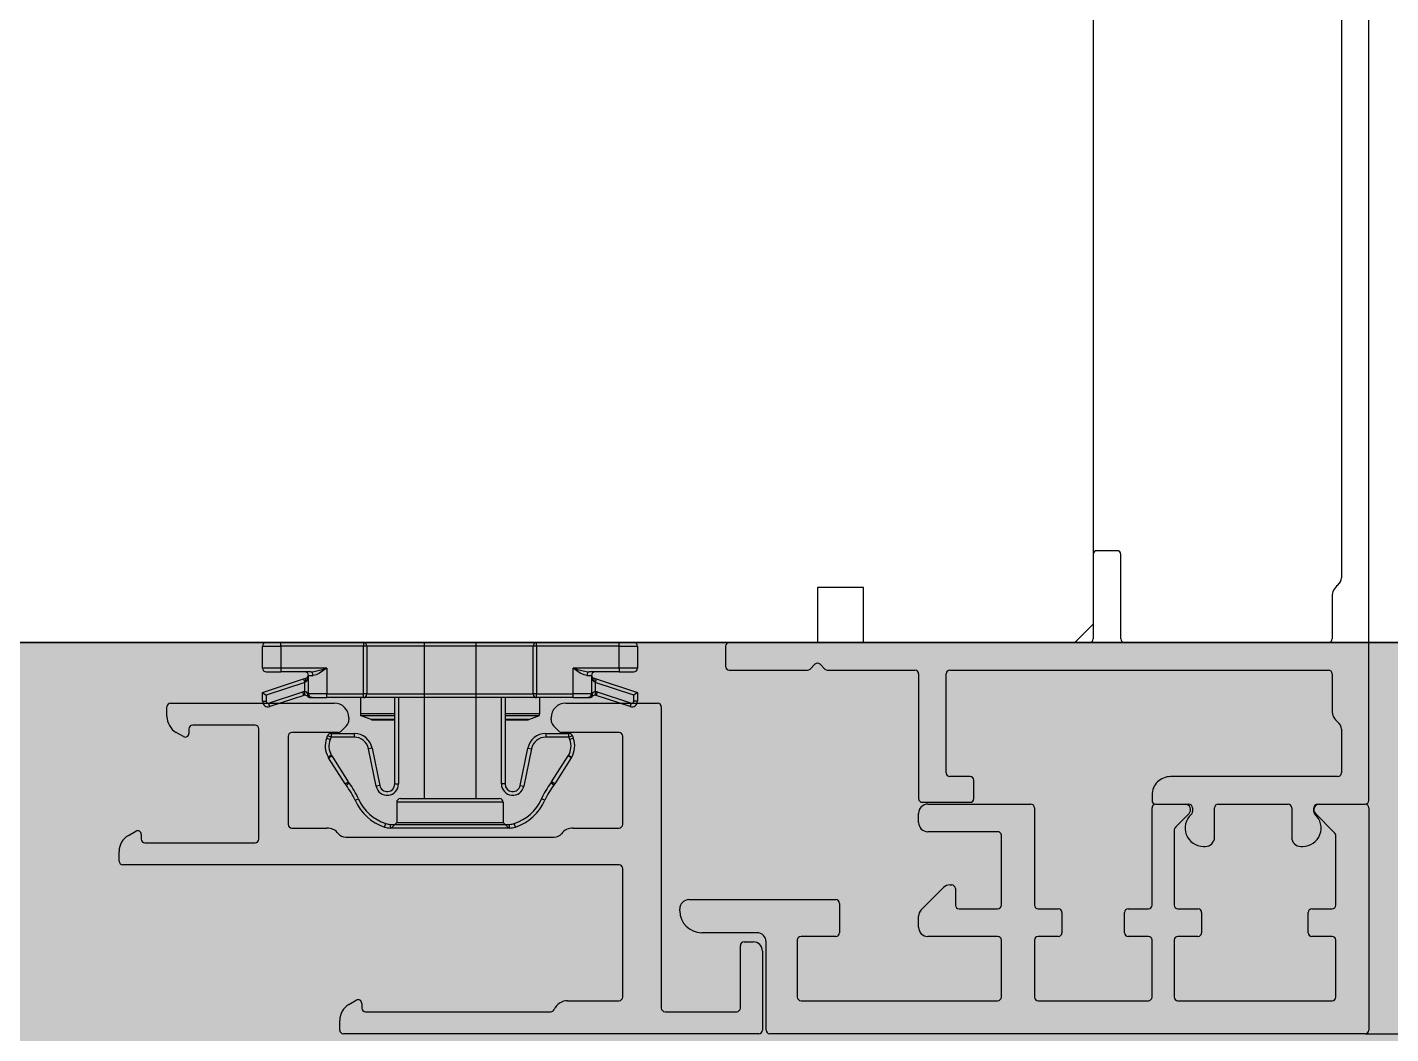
# Model space of a CAD drawing. Header units: centimetres. Extents: x 0.3 to 84.3, y 0.3 to 59.7.
# Drawn here: x 39.156 to 39.3044, y 16.2171 to 16.3267 of the extents above; entities that cross this region are included whole.
import ezdxf

# ---------------------------------------------------------------- set-up
doc = ezdxf.new("R2010")
doc.units = ezdxf.units.CM
for name, pattern in [('AUSGEZOGEN', [0]), ('PHANTOM', [63.50000000000001, 31.75, -6.35, 6.35, -6.35, 6.35, -6.35]), ('PUNKT', [6.35, 0, -6.35]), ('VERDECKT', [9.524999999999999, 6.35, -3.175])]:
    doc.linetypes.add(name, pattern=pattern)
for name, color, linetype, lineweight in [('Bodenplatte', 7, 'AUSGEZOGEN', 35), ('Decke', 7, 'AUSGEZOGEN', 35), ('Fenster', 7, 'AUSGEZOGEN', 35), ('Wand Beton bewehrt', 7, 'AUSGEZOGEN', 35)]:
    doc.layers.add(name, color=color, linetype=linetype, lineweight=lineweight)

msp = doc.modelspace()

# ---------------------------------------------------------------- hatches: boundary and pattern name
at = {"layer": 'Bodenplatte', "linetype": 'AUSGEZOGEN', "lineweight": 25, "true_color": 0xe0ffe0}
msp.add_hatch(color=254, dxfattribs=at).paths.add_polyline_path([(32.2359992861748, 16.2597363417714), (32.2359992861748, 16.09973634534768), (63.43599858880054, 16.09973634534768), (63.43599858880054, 16.2597363417714)])

# ---------------------------------------------------------------- linework, layer by layer
at = {"layer": 'Bodenplatte', "color": 92, "linetype": 'VERDECKT', "lineweight": 35, "true_color": 0x00c600}
msp.add_line((63.43599858880054, 16.2597363417714), (32.2359992861748, 16.2597363417714), dxfattribs=at)
at = {"layer": 'Decke', "color": 92, "linetype": 'PHANTOM', "lineweight": 35, "true_color": 0x00c600}
msp.add_line((32.2359992861748, 16.2597363417714), (63.43599858880049, 16.2597363417714), dxfattribs=at)
at = {"layer": 'Fenster', "color": 7, "linetype": 'AUSGEZOGEN', "lineweight": 25}
for p, q in [((39.30199908428952, 16.24253689405577), (39.30199874893234, 16.4353368900413)), ((39.27199882479328, 16.39173687533539), (39.27199905091585, 16.26173687828732)), ((39.298998914892, 16.33991272967533), (39.29899904208845, 16.26678627858933)), ((39.2719990379306, 16.26933684140868), (39.27199905393309, 16.26013684161435)), ((39.27459903717671, 16.26973684592217), (39.27239903722588, 16.26973684209552)), ((39.27499905386605, 16.26013684683253), (39.27499903786354, 16.26933684662686)), ((39.24699904451707, 16.26573683280504), (39.24199904462883, 16.26573682410799)), ((39.24199904462883, 16.26573682410799), (39.24199905506526, 16.25973682613567)), ((39.2469990549535, 16.259736834837), (39.24699904451707, 16.26573683280504)), ((39.29799904568507, 16.26473688673787), (39.29799905370857, 16.26013688684075)), ((39.27199905091585, 16.26173687828732), (39.26999905443936, 16.25973687486335)), ((39.24199905506526, 16.25973682613567), (39.13799905798902, 16.25973664514714)), ((39.1815989363814, 16.25933687873508), (39.18359893633669, 16.25933688221385)), ((39.18159894055598, 16.25693687878875), (39.1815989363814, 16.25933687873508)), ((39.18359893633669, 16.25933688221385), (39.18359893564093, 16.25973688220493)), ((39.19257557528499, 16.25933689782788), (39.18359893633669, 16.25933688221385)), ((39.18359893633669, 16.25933688221385), (39.18359894051127, 16.25693688226752)), ((39.19257557458924, 16.25973689781891), (39.19257557528499, 16.25933689782788)), ((39.19257558432992, 16.25413689794409), (39.19257557528499, 16.25933689782788)), ((39.19293801278427, 16.25933689845833), (39.19257557528499, 16.25933689782788)), ((39.21105988774747, 16.2593369299796), (39.19293801278427, 16.25933689845833)), ((39.19293801278427, 16.25933689845833), (39.19293802182919, 16.25413689857455)), ((39.19919898263051, 16.25973690933975), (39.19919901220037, 16.24273690971973)), ((39.20479898250531, 16.25973691908039), (39.20479901207518, 16.24273691946042)), ((39.21142232524675, 16.25933693061002), (39.21105988774747, 16.2593369299796)), ((39.21105989679239, 16.25413693009582), (39.21105988774747, 16.2593369299796)), ((39.21142232524675, 16.25933693061002), (39.21142232455099, 16.25973693060105)), ((39.22039893551411, 16.25933694622395), (39.21142232524675, 16.25933693061002)), ((39.21142232524675, 16.25933693061002), (39.21142233429163, 16.25413693072623)), ((39.22039893551411, 16.25933694622395), (39.22039893481835, 16.25973694621498)), ((39.22039893551411, 16.25933694622395), (39.22239893546941, 16.25933694970281)), ((39.22039893968866, 16.25693694627762), (39.22039893551411, 16.25933694622395)), ((39.22239893546941, 16.25933694970281), (39.22239893964397, 16.25693694975639)), ((39.23199905621878, 16.25933677205603), (39.23199906004547, 16.25713677210519)), ((39.2715990546378, 16.25973684092751), (39.23239905551406, 16.25973677274288)), ((39.26999905443936, 16.25973687486335), (39.2469990549535, 16.259736834837)), ((39.29759905441329, 16.259736886152), (39.27539905455288, 16.25973684753722)), ((39.18359894051127, 16.25693688226752), (39.18159894055598, 16.25693687878875)), ((39.1819989412428, 16.25653687949344), (39.18359894120704, 16.25653688227654)), ((39.18859894039949, 16.25693689096456), (39.18359894051127, 16.25693688226752)), ((39.18359894051127, 16.25693688226752), (39.18359894120704, 16.25653688227654)), ((39.18681008675325, 16.25653688786197), (39.18359894120704, 16.25653688227654)), ((39.18659894531454, 16.25413688754834), (39.18659894183574, 16.25613688750364)), ((39.18659894183574, 16.25613688750364), (39.18710822983934, 16.25613688838949)), ((39.18681008675325, 16.25653688786197), (39.18721214626748, 16.25657936920188)), ((39.18744327934834, 16.25622185025341), (39.18710822983934, 16.25613688838949)), ((39.18721214626748, 16.25657936920188), (39.18765857850714, 16.25667698030894)), ((39.18781530601663, 16.2564170715616), (39.18744327934834, 16.25622185025341)), ((39.18765857850714, 16.25667698030894), (39.18808497192893, 16.25679027171099)), ((39.18817063363824, 16.2566436535004), (39.18781530601663, 16.2564170715616)), ((39.18808497192893, 16.25679027171099), (39.18859894039949, 16.25693689096456)), ((39.18859894039949, 16.25693689096456), (39.18817063363824, 16.2566436535004)), ((39.18859894039949, 16.25693689096456), (39.18859894526984, 16.25413689102716)), ((39.22039893968866, 16.25693694627762), (39.21539893980042, 16.25693693758058)), ((39.21539894467077, 16.25413693764317), (39.21539893980042, 16.25693693758058)), ((39.21579412763815, 16.25666588406684), (39.21539893980042, 16.25693693758058)), ((39.21539893980042, 16.25693693758058), (39.21587316487567, 16.25680141130488)), ((39.21618229819131, 16.25641728699361), (39.21579412763815, 16.25666588406684)), ((39.21587316487567, 16.25680141130488), (39.21633896923677, 16.25667711324095)), ((39.21659409833939, 16.25620563912262), (39.21618229819131, 16.25641728699361)), ((39.21633896923677, 16.25667711324095), (39.21683312915678, 16.25657128980684)), ((39.21688965314363, 16.25613694019149), (39.21659409833939, 16.25620563912262)), ((39.21683312915678, 16.25657128980684), (39.21718779483821, 16.25653694070106)), ((39.21688965314363, 16.25613694019149), (39.21739894114727, 16.25613694107729)), ((39.22039894038443, 16.25653694628654), (39.21718779483821, 16.25653694070106)), ((39.21739894114727, 16.25613694107729), (39.21739894462607, 16.25413694112199)), ((39.22239893964397, 16.25693694975639), (39.22039893968866, 16.25693694627762)), ((39.22039893968866, 16.25693694627762), (39.22039894038443, 16.25653694628654)), ((39.22039894038443, 16.25653694628654), (39.22199894034867, 16.25653694906964)), ((39.23239906073228, 16.25673677280993), (39.24090910972307, 16.25673678761232)), ((39.24119195222544, 16.25685394538923), (39.24171621669583, 16.25737821168346)), ((39.24228190210815, 16.25737821266739), (39.242806168347, 16.25685394825241)), ((39.2430890112671, 16.25673679140409), (39.2525989777136, 16.25673680794575)), ((39.25299897840045, 16.25633680865044), (39.25299900205633, 16.24273680841033)), ((39.25599899711895, 16.24553681356597), (39.25599897833339, 16.25633681386863)), ((39.25639897762868, 16.25673681455546), (39.29759905963064, 16.25673688621906)), ((39.29799906031747, 16.25633688692192), (39.29799906725368, 16.25233688701133)), ((39.18159894512375, 16.25431082032724), (39.1860752352282, 16.25576657086941)), ((39.18619894315046, 16.25538618114447), (39.18199894562017, 16.25402028471254)), ((39.1860752352282, 16.25576657086941), (39.18632264960947, 16.25584703339778)), ((39.1860752352282, 16.25576657086941), (39.18619894315046, 16.25538618114447)), ((39.18632265027112, 16.25546664345775), (39.18619894315046, 16.25538618114447)), ((39.18619894487583, 16.25439425274781), (39.18619894315046, 16.25538618114447)), ((39.21767523438186, 16.25584708793268), (39.21792264904306, 16.25576662626495)), ((39.21779894244409, 16.25538623610969), (39.21767523504352, 16.25546669799256)), ((39.21792264904306, 16.25576662626495), (39.21779894244409, 16.25538623610969)), ((39.21779894244409, 16.25538623610969), (39.21779894416946, 16.25439430771294)), ((39.22199894472602, 16.25402035428874), (39.21779894244409, 16.25538623610969)), ((39.21792264904306, 16.25576662626495), (39.22239894421175, 16.25431089129493)), ((39.17159898656772, 16.25313646993177), (39.18939898616983, 16.25313650089316)), ((39.18159894681781, 16.25333687886919), (39.18159894512375, 16.25431082032724)), ((39.18159894512375, 16.25431082032724), (39.18199894562017, 16.25402028471254)), ((39.18159894681781, 16.25333687886919), (39.18199894680887, 16.25333687956495)), ((39.18199894562017, 16.25402028471254), (39.18199894680887, 16.25333687956495)), ((39.18226080076554, 16.25314668505039), (39.185977662639, 16.25435545918285)), ((39.18238450868783, 16.25276629532546), (39.18226080076554, 16.25314668505039)), ((39.18610137056128, 16.25397506945792), (39.18238450868783, 16.25276629532546)), ((39.18610137056128, 16.25397506945792), (39.185977662639, 16.25435545918285)), ((39.18621201167968, 16.25399446624042), (39.18619894487583, 16.25439425274781)), ((39.18619894487583, 16.25439425274781), (39.18625271314169, 16.25439052732363)), ((39.18626577994229, 16.25399260357508), (39.18621201167968, 16.25399446624042)), ((39.18625271314169, 16.25439052732363), (39.18633460859591, 16.25435617801204)), ((39.18634767536667, 16.2539754289905), (39.18626577994229, 16.25399260357508)), ((39.18633460859591, 16.25435617801204), (39.18642240199145, 16.25427507908912)), ((39.18643546869168, 16.25393487960537), (39.18634767536667, 16.2539754289905)), ((39.18642240199145, 16.25427507908912), (39.18650612508414, 16.25413688738686)), ((39.18651919166417, 16.25386578382713), (39.18643546869168, 16.25393487960537)), ((39.18650575118734, 16.25413485030981), (39.18649621206828, 16.25402893292808)), ((39.18649621206828, 16.25402893292808), (39.1865045666312, 16.25394197774586)), ((39.1865045666312, 16.25394197774586), (39.18653900773847, 16.2538457503415)), ((39.18650612508414, 16.25413688738686), (39.18659894531454, 16.25413688754834)), ((39.18653900773847, 16.2538457503415), (39.18663034135003, 16.2537811853032)), ((39.18859894526984, 16.25413689102716), (39.18659894531454, 16.25413688754834)), ((39.18663034135003, 16.2537811853032), (39.1867177457979, 16.25374847002586)), ((39.1867177457979, 16.25374847002586), (39.18681039217316, 16.25373689853486)), ((39.18699894600136, 16.25373688825303), (39.18681330554054, 16.25373688793016)), ((39.18699894600136, 16.25373688825303), (39.1885989459656, 16.25373689103608)), ((39.18859894526984, 16.25413689102716), (39.19257558432992, 16.25413689794409)), ((39.1885989459656, 16.25373689103608), (39.18859894526984, 16.25413689102716)), ((39.19257558502567, 16.25373689795302), (39.1885989459656, 16.25373689103608)), ((39.192248945884, 16.2537368973849), (39.19224894892865, 16.25198649725963)), ((39.19293802182919, 16.25413689857455), (39.19257558432992, 16.25413689794409)), ((39.19257558502567, 16.25373689795302), (39.19257558432992, 16.25413689794409)), ((39.2114223349874, 16.25373693073516), (39.19257558502567, 16.25373689795302)), ((39.19293802182919, 16.25413689857455), (39.21105989679239, 16.25413693009582)), ((39.19599899083153, 16.24433690411788), (39.19599897448114, 16.25373690390775)), ((39.1963989744722, 16.25373690460347), (39.19639899082262, 16.24433690481365)), ((39.20759896189128, 16.24433692429484), (39.20759894554089, 16.25373692408476)), ((39.20799894553194, 16.25373692478052), (39.20799896188234, 16.24433692499065)), ((39.21142233429163, 16.25413693072623), (39.21105989679239, 16.25413693009582)), ((39.21142233429163, 16.25413693072623), (39.21539894467077, 16.25413693764317)), ((39.2114223349874, 16.25373693073516), (39.21142233429163, 16.25413693072623)), ((39.21539894536653, 16.2537369376521), (39.2114223349874, 16.25373693073516)), ((39.21174894544811, 16.25373693130328), (39.21174894849277, 16.251986531178)), ((39.21459898560653, 16.25313654472616), (39.224598985383, 16.2531365621202)), ((39.21739894462607, 16.25413694112199), (39.21539894467077, 16.25413693764317)), ((39.21539894536653, 16.2537369376521), (39.21539894467077, 16.25413693764317)), ((39.21539894536653, 16.2537369376521), (39.21699894533075, 16.2537369404352)), ((39.21718458579158, 16.25373694075807), (39.21699894533075, 16.2537369404352)), ((39.21718749915891, 16.25373695137291), (39.21724768079211, 16.2537419484379)), ((39.21724768079211, 16.2537419484379), (39.21735951882161, 16.25377722115777)), ((39.21735951882161, 16.25377722115777), (39.21745888321495, 16.2538458041237)), ((39.21739894462607, 16.25413694112199), (39.21749176485646, 16.25413694128343)), ((39.21745888321495, 16.25384580412361), (39.21749332391126, 16.25394203126244)), ((39.21747869921955, 16.25386583767818), (39.21745888321495, 16.25384580412361)), ((39.21751066491873, 16.25389685742394), (39.21747869921974, 16.25386583767841)), ((39.21749176485648, 16.25413694128343), (39.2175237305017, 16.25419898071928)), ((39.21750167823569, 16.25402898446114), (39.21749213877808, 16.25413490411011)), ((39.21749332391126, 16.25394203126244), (39.21750167823569, 16.25402898446114)), ((39.21756889573381, 16.25393885319349), (39.21751066491873, 16.25389685742394)), ((39.2175237305017, 16.25419898071928), (39.21758196124371, 16.25428297215713)), ((39.21765016043842, 16.2539754658219), (39.21756889573381, 16.25393885319349)), ((39.21758196124371, 16.25428297215713), (39.21766322588465, 16.25435619727255)), ((39.21773208960013, 16.25399265616939), (39.21765016043842, 16.2539754658219)), ((39.21766322588465, 16.25435619727255), (39.21774515501644, 16.25439057782501)), ((39.21778587875638, 16.25399452116017), (39.21773208960013, 16.25399265616939)), ((39.21774515501644, 16.25439057782501), (39.21779894416946, 16.25439430771294)), ((39.21779894416946, 16.25439430771294), (39.21778587875638, 16.25399452116017)), ((39.21802022654123, 16.25435551491783), (39.21789651994227, 16.25397512476252)), ((39.2216133860208, 16.2527663635603), (39.21789651994227, 16.25397512476252)), ((39.21802022654123, 16.25435551491783), (39.22173709261975, 16.2531467537156)), ((39.2216133860208, 16.2527663635603), (39.22173709261975, 16.2531467537156)), ((39.22239894421175, 16.25431089129493), (39.22199894472602, 16.25402035428874)), ((39.22199894591475, 16.25333694914116), (39.22199894472602, 16.25402035428874)), ((39.22239894590584, 16.25333694983692), (39.22199894591475, 16.25333694914116)), ((39.22239894421175, 16.25431089129493), (39.22239894590584, 16.25333694983692)), ((39.17119898910311, 16.25168399012987), (39.17119898727242, 16.25273646924493)), ((39.19099898891712, 16.25153650371199), (39.19099898924027, 16.25135071727851)), ((39.19599897752578, 16.25198650378248), (39.19224894892865, 16.25198649725963)), ((39.19224894899241, 16.25194983936195), (39.19224894908454, 16.25189688583442)), ((39.19224894908454, 16.25189688583442), (39.19224894917725, 16.25184358312145)), ((39.19224894917725, 16.25184358312145), (39.19224894922562, 16.25181576945688)), ((39.19224894925554, 16.25179855873967), (39.19599897785269, 16.25179856526247)), ((39.19224894925554, 16.25179855873967), (39.19224894929885, 16.25177366170993)), ((39.19341581137899, 16.25134896094374), (39.19224894929885, 16.25177366170993)), ((39.21174894849277, 16.251986531178), (39.20799894857659, 16.25198652465524)), ((39.20799894890349, 16.25179858613533), (39.21174894881966, 16.25179859265809)), ((39.21058208826032, 16.2513489908029), (39.21174894886297, 16.2517736956283)), ((39.21174894864865, 16.25189691975279), (39.21174894855653, 16.25194987328032)), ((39.21174894874136, 16.25184361703978), (39.21174894864865, 16.25189691975279)), ((39.21174894878974, 16.25181580337526), (39.21174894874136, 16.25184361703978)), ((39.21174894886297, 16.2517736956283), (39.21174894881966, 16.25179859265809)), ((39.2129989887485, 16.25135075554544), (39.21299898842534, 16.25153654197889)), ((39.22499898606982, 16.25273656282489), (39.22499904312229, 16.21993656355808)), ((39.17359899139336, 16.25033647347314), (39.17359899226305, 16.24983647348432)), ((39.18079899053664, 16.25073648598796), (39.17399899068864, 16.25073647415998)), ((39.1811990120963, 16.23833648696091), (39.18119899122345, 16.25033648669264)), ((39.19070609725794, 16.25064361000369), (39.19011614880372, 16.25005365949715)), ((39.19599897863473, 16.25134896543691), (39.19341581137899, 16.25134896094374)), ((39.19348421542711, 16.25133689958716), (39.19599897865572, 16.25133690396133)), ((39.21058208826032, 16.2513489908029), (39.20799894968552, 16.25134898630973)), ((39.20799894970651, 16.25133692483415), (39.21051368425417, 16.25133692920827)), ((39.21388183369739, 16.25005370083518), (39.2132918831907, 16.25064364928949)), ((39.2989990707865, 16.25028749863868), (39.29899907904974, 16.2455368887705)), ((39.17299899287902, 16.24949006228695), (39.17219899209349, 16.24995194110042)), ((39.18439899254347, 16.24953649227664), (39.18439900924174, 16.23993649249124)), ((39.18983330630122, 16.24993650172014), (39.18479899183876, 16.24993649296348)), ((39.18858068852769, 16.24930596560671), (39.18895481970517, 16.24916445286927)), ((39.18858456761567, 16.24931630734469), (39.18868128164577, 16.24957633047239)), ((39.18858456761567, 16.24931630734469), (39.18895947461078, 16.2491768629548)), ((39.18905618864088, 16.24943688608255), (39.18868128164577, 16.24957633047239)), ((39.18905618864088, 16.24943688608255), (39.18895947461078, 16.2491768629548)), ((39.1890561879451, 16.24983688607363), (39.19156892251389, 16.2498368904443)), ((39.1890561879451, 16.24983688607363), (39.18905618864088, 16.24943688608255)), ((39.19156892320965, 16.24943689045322), (39.18905618864088, 16.24943688608255)), ((39.19156892251389, 16.2498368904443), (39.19156892320965, 16.24943689045322)), ((39.21243095512155, 16.24983692673177), (39.21494172931725, 16.24983693109903)), ((39.21243095512155, 16.24983692673177), (39.21243095581733, 16.24943692674074)), ((39.21494173001302, 16.249436931108), (39.21243095581733, 16.24943692674074)), ((39.22039899104299, 16.24993655488625), (39.21416467660733, 16.24993654404221)), ((39.21494173001302, 16.249436931108), (39.21494172931725, 16.24983693109903)), ((39.21531661596075, 16.24957643207236), (39.21494173001302, 16.249436931108)), ((39.21503855296069, 16.24917673532605), (39.21494173001302, 16.249436931108)), ((39.21541343890841, 16.24931623629041), (39.21503855296069, 16.24917673532605)), ((39.21541724249602, 16.24930609881226), (39.21504311726583, 16.24916457035233)), ((39.21531661596075, 16.24957643207236), (39.21541343890841, 16.24931623629041)), ((39.22079900842807, 16.23993655580553), (39.22079899172979, 16.24953655559093)), ((39.1887339192126, 16.24727986256744), (39.18908251194261, 16.24747603366991)), ((39.18879010187796, 16.24718611595286), (39.18912745807491, 16.24740103637824)), ((39.19060058154154, 16.24434424304564), (39.18879010187796, 16.24718611595286)), ((39.18912745807491, 16.24740103637824), (39.19093793773847, 16.24455916347102)), ((39.19352877466457, 16.2482356297579), (39.19313680493022, 16.24815588190409)), ((39.19396368391691, 16.24409167802378), (39.19313680493022, 16.24815588190409)), ((39.19352877466457, 16.2482356297579), (39.19435565365129, 16.24417142587754)), ((39.20964420466611, 16.24417126064436), (39.21047110854136, 16.24823565922743)), ((39.21086307855317, 16.24815591273723), (39.21003617467792, 16.24409151415416)), ((39.21047110854136, 16.24823565922743), (39.21086307855317, 16.24815591273723)), ((39.21306389565066, 16.24456431985059), (39.21486393603436, 16.24738982812469)), ((39.21520129297897, 16.24717490887292), (39.21340125259528, 16.24434940059882)), ((39.21520129297897, 16.24717490887292), (39.21486393603436, 16.24738982812469)), ((39.21522459396095, 16.24721239052729), (39.21488257681994, 16.24741981344814)), ((39.19060058154154, 16.24434424304564), (39.19093793773847, 16.24455916347102)), ((39.19069344668367, 16.24421077559323), (39.1910122298522, 16.24445238950907)), ((39.19435565365129, 16.24417142587754), (39.19396368391691, 16.24409167802378)), ((39.19599899083153, 16.24433690411788), (39.19639899082262, 16.24433690481365)), ((39.20799896188234, 16.24433692499065), (39.20759896189128, 16.24433692429484)), ((39.20964420466611, 16.24417126064436), (39.21003617467792, 16.24409151415416)), ((39.21330764148503, 16.24421494861181), (39.21298900676248, 16.24445675826092)), ((39.21340125259528, 16.24434940059882), (39.21306389565066, 16.24456431985059)), ((39.25859899775656, 16.24513681809736), (39.25639899780577, 16.24513681427066)), ((39.25899900192221, 16.24273681884679), (39.25899899844341, 16.24473681880209)), ((39.29859907975446, 16.24513688808366), (39.28039908013173, 16.24513685642656)), ((39.19166977662739, 16.2425602128806), (39.19203505169798, 16.24272322857201)), ((39.19659901225848, 16.24273690519727), (39.20739901201708, 16.24273692398283)), ((39.21232817695412, 16.24256023690841), (39.2119629010634, 16.24272325076218)), ((39.27839908365524, 16.24313685299244), (39.27839908469888, 16.24253685300587)), ((39.20779901270388, 16.24233692468751), (39.19619901296318, 16.24233690451047)), ((39.19619901296318, 16.24233690451047), (39.19619901678988, 16.24013690455963)), ((39.20779901270388, 16.24233692468751), (39.20779901653057, 16.24013692473673)), ((39.25299900646352, 16.24013700339752), (39.2529990047241, 16.24113700337516)), ((39.25339900274315, 16.24233680911507), (39.25859900262692, 16.24233681815995)), ((39.25399900296236, 16.24213700509218), (39.265199002712, 16.24213702457355)), ((39.26559900339884, 16.24173702527819), (39.26559902183648, 16.23113705336696)), ((39.27839910441279, 16.23113707563148), (39.27839908597544, 16.24173688448496)), ((39.27879908527073, 16.2421368851718), (39.28199908519919, 16.24213689073791)), ((39.27879908538572, 16.2421368537106), (39.28239908530523, 16.24213685997234)), ((39.28279908599203, 16.24173686067707), (39.28279908670719, 16.24132571506821)), ((39.2851990915045, 16.23853686492316), (39.28519908593839, 16.24173686485165)), ((39.28559908523372, 16.24213686553844), (39.29319908506382, 16.24213687875795)), ((39.29359908575066, 16.24173687946268), (39.29359909131674, 16.2385368795342)), ((39.29599908641215, 16.2413257380283), (39.29599908569701, 16.24173688363721)), ((39.29639908499228, 16.24213688432406), (39.30159908499422, 16.24213689336893)), ((39.29659908487284, 16.24213691694113), (39.30159908476107, 16.24213692563808)), ((39.30199908544788, 16.24173692634281), (39.30199912754168, 16.21753680188986)), ((39.19488622124793, 16.23964042019374), (39.19501324116145, 16.24001971682488)), ((39.19552132359861, 16.23993690338535), (39.20847669409668, 16.23993692591999)), ((39.19552132429436, 16.23953690339427), (39.19552132359861, 16.23993690338535)), ((39.19619901678988, 16.24013690455963), (39.19559901784693, 16.23953690352942)), ((39.19619901678988, 16.24013690455963), (39.20779901653057, 16.24013692473673)), ((39.20779901653057, 16.24013692473673), (39.20839901756082, 16.2395369257938)), ((39.20847669479244, 16.23953692592891), (39.20847669409668, 16.23993692591999)), ((39.2091118318337, 16.23964045644312), (39.20898480372969, 16.2400197503313)), ((39.28242335104004, 16.24111262743004), (39.28097482502782, 16.2396640963787)), ((39.29822335425008, 16.23906412762895), (39.29617482259523, 16.24111265215729)), ((39.16699901174488, 16.23872099219894), (39.1677990109236, 16.23918287379557)), ((39.16839901151273, 16.2388364646853), (39.16839901238244, 16.23833646469648)), ((39.18479900992857, 16.23953649319592), (39.18859900984362, 16.23953649980563)), ((39.19064840169041, 16.23853650339275), (39.21334962087658, 16.23853654287928)), ((39.20847669479244, 16.23953692592891), (39.19552132429436, 16.23953690339427)), ((39.21539900924455, 16.23953654642169), (39.22039900913279, 16.23953655511873)), ((39.26159900801068, 16.23913701837874), (39.25399900818056, 16.23913700515923)), ((39.26199902191693, 16.23113704710513), (39.2619990086975, 16.23873701908347)), ((39.28079908983844, 16.23923983201375), (39.2807991039324, 16.23113707980601)), ((39.29839910396574, 16.2311371104196), (39.29839909091541, 16.23863986387537)), ((39.16599901661066, 16.23593646057557), (39.16599901477997, 16.23698893969063)), ((39.16879901306925, 16.23793646540121), (39.18079901280102, 16.23793648627406)), ((39.28399909327072, 16.23753686285827), (39.28419909326627, 16.23753686320611)), ((39.2945990930338, 16.23753688129596), (39.29479909302932, 16.23753688164379)), ((39.22039901609042, 16.23553655520814), (39.16639901729748, 16.2355364612803)), ((39.22079904112888, 16.22113655622574), (39.22079901677722, 16.23513655591283)), ((39.25329191621248, 16.23062989727623), (39.2557061255981, 16.23304411506042)), ((39.256413231854, 16.23333700950262), (39.25659901825577, 16.23333700982576)), ((39.2569990189426, 16.23293701053049), (39.25699902207349, 16.23113703840809)), ((39.2279990216506, 16.23173696048757), (39.24039902089862, 16.23173698205615)), ((39.24039902089862, 16.23173698205615), (39.24399902081817, 16.23173698831797)), ((39.24439902150498, 16.2313369890227), (39.24439902707107, 16.22813698866716)), ((39.22699902376024, 16.23053695877502), (39.22699902341234, 16.23073695877047)), ((39.25299902629271, 16.22873700361261), (39.25299902423016, 16.22992279000137)), ((39.25739902276031, 16.23073703911278), (39.26159902262164, 16.23073704641829)), ((39.26599902252331, 16.2307370540717), (39.26819902247411, 16.23073705789835)), ((39.26859902316093, 16.23033705860308), (39.26859902698767, 16.22813703076076)), ((39.27539910969811, 16.22813704258888), (39.27539910587137, 16.23033707043119)), ((39.27579910516669, 16.23073707111794), (39.2779991051175, 16.23073707494464)), ((39.2811991046192, 16.23073708051075), (39.28339910457002, 16.23073708433744)), ((39.28379910525686, 16.23033708504218), (39.28379910908358, 16.22813705719986)), ((39.29539910925105, 16.22813707737692), (39.29539910542429, 16.23033710521927)), ((39.2957991047196, 16.23073710590607), (39.29799910467042, 16.23073710973277)), ((39.23539902707479, 16.22813697343964), (39.22939902788116, 16.22813696300314)), ((39.23359904248517, 16.21993657851699), (39.23359903065723, 16.22673657828487)), ((39.23399902995254, 16.22713657897171), (39.23499902993018, 16.22713658071116)), ((39.23639904549081, 16.21753658344096), (39.23639902879185, 16.2271369752014)), ((39.23979902856541, 16.22733698068378), (39.23979903934972, 16.22113698129533)), ((39.24399902777579, 16.22773698798038), (39.24019902786072, 16.22773698137062)), ((39.2615990278399, 16.22773701859387), (39.25399902800979, 16.22773700537437)), ((39.26199903931104, 16.22113701991011), (39.26199902852673, 16.22733701929861)), ((39.26559902844625, 16.22733702556048), (39.26559903923084, 16.22113686348881)), ((39.26819902769237, 16.22773703007392), (39.26599902774156, 16.22773702624727)), ((39.27799911033576, 16.22773704712027), (39.27579911038495, 16.22773704329361)), ((39.27839912180716, 16.22113688575332), (39.27839911102257, 16.22733704782495)), ((39.28079911054218, 16.22733705199953), (39.28079912132677, 16.22113688992786)), ((39.28339910978828, 16.22773705651302), (39.28119910983747, 16.22773705268633)), ((39.29799910988868, 16.2277370819083), (39.29579910993786, 16.22773707808165)), ((39.29839912136011, 16.22113692054145), (39.2983991105755, 16.22733708261303)), ((39.23599903164724, 16.22613658247292), (39.23599904660611, 16.2175365827452)), ((39.19099904321344, 16.22032103435594), (39.19179904239216, 16.22078291595258)), ((39.19239904298129, 16.22043650684232), (39.19239904385098, 16.2199365068535)), ((39.21479904195876, 16.22073654579831), (39.22039904183359, 16.22073655553896)), ((39.24019904003656, 16.22073698200006), (39.26159904001574, 16.22073701922332)), ((39.26599903991767, 16.22073686419354), (39.27799912251187, 16.22073688506653)), ((39.28119912201358, 16.22073689063259), (39.29799912206479, 16.22073691985461)), ((39.19279904453782, 16.21953650755818), (39.21296601380902, 16.21953654263676)), ((39.22539904380909, 16.21953656426281), (39.2331990431899, 16.21953657783015)), ((39.18999904807922, 16.21753650273259), (39.18999904624854, 16.21858898184768)), ((39.23559904731081, 16.21713658205837), (39.19039904876603, 16.21713650343727)), ((39.30159912890679, 16.21713680120302), (39.23679904617765, 16.2171365841457)), ((39.30159912890679, 16.21713680120302), (42.21640091905405, 16.21713610712232))]:
    msp.add_line(p, q, dxfattribs=at)
for centre, radius, start, end in [((39.27239903792163, 16.26933684210439), 0.0003999999910589395, 90.00009965873929, 180.0000996577323), ((39.27459903787248, 16.26933684593109), 0.000399999991056211, 9.9657732298288e-05, 90.00009965975705), ((39.2979990421108, 16.26678627684528), 0.0009999999776533742, 307.9799723719482, 9.992070119073271e-05), ((39.29959904564929, 16.26473688952832), 0.001599999964237845, 127.9799723722614, 180.000099927996), ((39.18199893637244, 16.25933687943083), 0.0003999999910593043, 90.00009966077484, 180.0000996577323), ((39.22199893547832, 16.25933694900695), 0.0003999999910593039, 9.9657732298288e-05, 90.00009966077484), ((39.23239905620981, 16.25933677275179), 0.0003999999910607585, 90.00009966077484, 180.0000996577323), ((39.27159905394203, 16.26013684091853), 0.0003999999910608722, 270.0000996607748, 9.9657732298288e-05), ((39.27539905385712, 16.26013684752828), 0.0003999999910607585, 180.0000996577323, 270.0000996607748), ((39.29759905371753, 16.26013688614307), 0.0003999999910610996, 270.0000996607748, 9.99352902842826e-05), ((39.24199905989396, 16.25709536946928), 0.0003999999910624576, 45.00009966092452, 135.0000996602049), ((39.18199894054701, 16.25693687948446), 0.000399999991059303, 180.0000996577323, 270.0000996607748), ((39.18619894184467, 16.25613688680782), 0.0003999999910592948, 9.9657732298288e-05, 90.00009966077484), ((39.1861989416872, 16.25622742312275), 0.0003999999910595404, 288.0152315262827, 353.5019921346154), ((39.21779894113831, 16.25613694177299), 0.0003999999910593063, 90.00009966077484, 180.0000996577323), ((39.21779894098083, 16.25622747808792), 0.0003999999910595404, 186.4982071865527, 251.9849677941963), ((39.2219989396529, 16.25693694906067), 0.0003999999910593043, 270.0000996607748, 9.9657732298288e-05), ((39.23239906003653, 16.25713677280095), 0.000399999991056211, 180.0000996577323, 270.0000996607748), ((39.24090910902223, 16.25713678761566), 0.0004000000033262039, 270.000100387465, 315.0000989322481), ((39.24308901062804, 16.25713679142282), 0.0004000000187514778, 225.0000900841713, 270.0000915389039), ((39.25259897840936, 16.25633680795462), 0.0003999999910607585, 9.9657732298288e-05, 90.00009966077484), ((39.25639897832445, 16.25633681456437), 0.0003999999910607585, 90.00009966077484, 180.0000996577323), ((39.29759906032546, 16.2563368862271), 0.0003999999919902621, 9.952598729493724e-05, 90.00009952642797), ((39.17159898726348, 16.25273646994068), 0.0003999999910614406, 90.00009966077484, 180.0000996577323), ((39.18219894680442, 16.25333687991278), 0.0005999999865889515, 180.0000996613894, 288.0152315257423), ((39.18219894680442, 16.25333687991278), 0.0001999999955296563, 180.0000996577323, 288.0152315262827), ((39.18622507848353, 16.25359467973302), 0.0007999999821184566, 91.8720148735536, 108.0152315257987), ((39.18622507848353, 16.25359467973302), 0.0003999999910594159, 91.8720148740539, 108.0152315262827), ((39.18699894530559, 16.25413688824409), 0.0003999999910593037, 180.0000996577323, 270.0000996607748), ((39.18939898895289, 16.25153650092892), 0.001599999964239396, 9.9657732298288e-05, 90.00009966052039), ((39.21459898838958, 16.25153654476189), 0.001599999964242351, 90.00009966052039, 180.0000996577323), ((39.216998944635, 16.25413694042622), 0.0003999999910593015, 270.0000996607748, 9.9657732298288e-05), ((39.21777281334328, 16.2535947346072), 0.000399999991059409, 71.98496779532161, 88.12818444800952), ((39.21777281334328, 16.2535947346072), 0.000799999982118565, 71.98496779572687, 88.12818444800952), ((39.22179894591924, 16.25333694879322), 0.0005999999865889543, 251.9849677955393, 9.9657732298288e-05), ((39.22179894591924, 16.25333694879322), 0.0001999999955296532, 251.9849677959747, 9.9657732298288e-05), ((39.22459898607875, 16.25273656212911), 0.0003999999910589395, 9.9657732298288e-05, 90.00009966077484), ((39.17319898905842, 16.25168399360863), 0.001999999955326141, 180.0000996577323, 240.0000996599689), ((39.2995990672179, 16.25233688978692), 0.001599999964238259, 180.0000993904007, 232.0202269488031), ((39.17399899138442, 16.25033647416889), 0.0003999999910534824, 90.00009966077484, 180.0000996577323), ((39.18079899123239, 16.25033648599687), 0.0003999999910564384, 9.9657732298288e-05, 90.00009966179262), ((39.18983330560543, 16.25033650171139), 0.000399999991255471, 270.0000996638282, 315.0000996645228), ((39.18999898926261, 16.25135071553913), 0.000999999977648258, 315.0000996607806, 9.966504635886799e-05), ((39.19348421507922, 16.25153689958269), 0.0001999999955296517, 250.0000996590836, 270.0000996607748), ((39.21051368390628, 16.2515369292038), 0.0001999999955296517, 270.0000996607748, 290.0000996610461), ((39.21399898872616, 16.2513507572848), 0.0009999999776630576, 180.0000996577323, 225.0000996589094), ((39.21416467591158, 16.25033654403327), 0.0003999999910607585, 225.0000996602048, 270.0000996607748), ((39.29799907080886, 16.25028749690395), 0.0009999999776602248, 9.939406766616797e-05, 52.02022694922582), ((39.17319899227199, 16.24983647278858), 0.0003999999910614406, 240.0000996593855, 9.9657732298288e-05), ((39.1847989925345, 16.24953649297235), 0.0003999999910607585, 90.00009966077484, 180.0000996577323), ((39.19082547559272, 16.24845688918193), 0.002399999946355824, 159.281194661944, 209.3687013351135), ((39.18671003264009, 16.25001352929402), 0.001999999955350348, 339.2811946619001, 339.5976198864004), ((39.18905618864085, 16.24943688608254), 0.000399999991059303, 90.00009966077484, 159.5976198862852), ((39.19082547559272, 16.24845688918193), 0.001999999955296553, 159.2811946619441, 209.368701335095), ((39.1867100326407, 16.25001352929379), 0.00239999994573319, 339.2811946619415, 339.5976198864443), ((39.1915689259927, 16.24783689048895), 0.001999999955296528, 11.50009966055134, 90.00009966036772), ((39.1915689259927, 16.24783689048895), 0.001599999964237213, 11.5000996605513, 90.00009966052039), ((39.21243095860034, 16.24783692677646), 0.0019999999552967, 90.00009966057128, 168.5000996605422), ((39.21243095860034, 16.24783692677646), 0.001599999964237399, 90.00009966052039, 168.5000996605523), ((39.21317249111485, 16.24845692805242), 0.001999999955296506, 328.7644713809348, 20.7212131582228), ((39.21494173001302, 16.24943693110794), 0.0003999999910593047, 20.41102644237903, 90.00009966077484), ((39.21728786864708, 16.25001374111215), 0.002399999946458374, 200.4110264425417, 200.7212131582719), ((39.21317249111485, 16.24845692805242), 0.002399999946355815, 328.7644713809089, 20.72121315825882), ((39.21728786864732, 16.25001374111224), 0.00199999995566532, 200.4110264424986, 200.7212131581927), ((39.22039899173873, 16.24953655489516), 0.0003999999910564384, 9.9657732298288e-05, 90.00009966179262), ((39.1904768828627, 16.24826071807951), 0.001999999955301924, 209.3687013351837, 212.5000996605932), ((39.1904768828627, 16.24826071807956), 0.001599999964238309, 209.368701335192, 212.5000996606576), ((39.2135145082559, 16.24824950513161), 0.001599999964230521, 327.5000996604821, 328.7644713809505), ((39.21351450825589, 16.24824950513156), 0.001999999955287126, 327.5000996605212, 328.7644713809162), ((39.19228736252632, 16.24541884517233), 0.001999999955300754, 212.5000996605932, 217.1594189753259), ((39.18399900014469, 16.23913688336124), 0.008399999812245445, 24.05034701010024, 37.15941897536516), ((39.19228736252631, 16.24541884517233), 0.001599999964240432, 212.5000996604136, 217.1594189753259), ((39.18399900014469, 16.23913688336124), 0.00879999980330493, 24.05034701009599, 37.15941897536337), ((39.1951689908501, 16.2443369026741), 0.00122999997250736, 191.5000996604591, 9.966138939567454e-05), ((39.1951689908501, 16.2443369026741), 0.000829999981448055, 191.5000996604147, 9.966138939567454e-05), ((39.20882992403549, 16.24433692643601), 0.001230962144203016, 180.0000996613894, 348.500099660581), ((39.20882992403549, 16.24433692643601), 0.0008309621531437148, 180.0000996577323, 348.5000996602816), ((39.21999897065899, 16.23913694597972), 0.00879999980330475, 142.8053931399029, 155.9499412371466), ((39.21999897065899, 16.23913694597972), 0.008399999812245344, 142.8053931399153, 155.949941237148), ((39.21171446787216, 16.24542399685746), 0.001599999964234915, 322.8053931397968, 327.5000996605409), ((39.21171446787216, 16.24542399685746), 0.001999999955298317, 322.8053931399701, 327.5000996604589), ((39.25639899711, 16.24553681426172), 0.0003999999910571205, 180.0000996577323, 270.0000996607748), ((39.25859899845232, 16.24473681810631), 0.0003999999910571205, 9.9657732298288e-05, 90.00009966077484), ((39.28039908361053, 16.24313685647125), 0.001999999955296516, 90.00009966036772, 180.0000996650464), ((39.29859907905868, 16.24553688807468), 0.0003999999910596216, 270.0000996607748, 9.9657732298288e-05), ((39.19660099008054, 16.24476092471449), 0.004999999888241292, 204.0503470101389, 251.4851888325068), ((39.19659901295424, 16.24233690520618), 0.0003999999910593034, 90.00009966077484, 180.0000996577323), ((39.20739901271283, 16.24233692399174), 0.0003999999910593034, 9.9657732298288e-05, 90.00009966077484), ((39.20739695242952, 16.24476092393401), 0.004999999888241301, 288.5160484101318, 335.9499412371761), ((39.25339900204738, 16.24273680910614), 0.00039999999106019, 180.0000996577323, 270.0000996607748), ((39.25859900193116, 16.24273681815102), 0.0003999999910571205, 270.000099659757, 9.9657732298288e-05), ((39.19660099008054, 16.24476092471449), 0.005399999879300608, 204.0503470101292, 251.4851888325001), ((39.20739695242952, 16.24476092393401), 0.005399999879300607, 288.516048410109, 335.9499412371716), ((39.25399900470177, 16.24113700511452), 0.0009999999776478033, 90.00009966036772, 180.0000996650464), ((39.26519900340777, 16.24173702458247), 0.0003999999910607585, 9.9657732298288e-05, 90.00009966179262), ((39.27879908468994, 16.24253685370162), 0.0003999999910616679, 180.0000996577323, 270.000099659757), ((39.27879908596648, 16.24173688518066), 0.000399999991059849, 90.00009966077484, 180.0000996577323), ((39.28199908624282, 16.24153689075123), 0.0005999999865874998, 315.0000996616442, 90.00009966077484), ((39.282399086001, 16.24173685998129), 0.0003999999910607585, 9.9657732298288e-05, 90.00009966077484), ((39.28239908671614, 16.24132571437239), 0.0003999999910642828, 311.810414558049, 9.9657732298288e-05), ((39.28559908592946, 16.24173686554736), 0.0003999999910643965, 90.00009965975705, 180.0000996577323), ((39.2931990857596, 16.24173687876686), 0.0003999999910534824, 9.9657732298288e-05, 90.00009966179262), ((39.29659908591647, 16.24153691695446), 0.0005999999865821108, 90.0000996594178, 225.0000996623639), ((39.29639908568804, 16.24173688433297), 0.000399999991054392, 90.00009965975705, 180.0000996650464), ((39.2963990864032, 16.24132573872406), 0.0003999999910551968, 180.0000996577323, 228.1897847650445), ((39.30159908429846, 16.24253689335996), 0.0003999999910607585, 270.0000996607748, 9.9657732298288e-05), ((39.30159908545684, 16.24173692564704), 0.0003999999910553016, 9.9657732298288e-05, 90.00009966179262), ((39.18479900923279, 16.23993649318694), 0.0003999999910600763, 180.0000996577323, 270.0000996607748), ((39.19552132081556, 16.24153690334955), 0.001599999964237221, 251.4851888324165, 270.0000996605204), ((39.20847669131363, 16.2415369258842), 0.001599999964237283, 270.0000996605204, 288.516048410024), ((39.22039900843702, 16.23993655510976), 0.0003999999910571205, 270.000099659757, 9.9657732298288e-05), ((39.25399900644115, 16.24013700513687), 0.000999999977648258, 180.0000996650464, 270.0000996603677), ((39.28139908982499, 16.23923983305744), 0.0005999999865864518, 135.0000996599649, 180.0000996613894), ((39.28399908979192, 16.23953686281351), 0.001999999955267403, 131.8104145568551, 270.0000996603677), ((39.29479908955049, 16.23953688159903), 0.001999999955276507, 270.0000996605713, 48.18978476423411), ((39.16799901473527, 16.23698894316949), 0.001999999955296403, 120.0000996606625, 180.0000996577323), ((39.16799901152165, 16.23883646398961), 0.0003999999910837639, 9.965407506669359e-05, 120.000099653829), ((39.16879901237348, 16.23833646539223), 0.000399999991058712, 180.0000996577323, 270.0000996607748), ((39.18079901210524, 16.23833648626509), 0.0003999999910571205, 270.0000996607748, 9.9657732298288e-05), ((39.18859901262664, 16.2379364998414), 0.001599999964233939, 37.9799721052469, 90.00009966052039), ((39.19064839995102, 16.23953650337038), 0.0009999999776554719, 217.9799721052771, 270.0000996607748), ((39.19552132081556, 16.24153690334955), 0.001999999955296207, 251.4851888324488, 270.0000996605713), ((39.20847669131363, 16.2415369258842), 0.001999999955296809, 270.0000996605713, 288.5160484101446), ((39.21334961913718, 16.23953654285691), 0.000999999977648258, 270.0000996603677, 322.0202272155562), ((39.21539901202758, 16.23793654645742), 0.001599999964241445, 90.00009966077484, 142.0202272156953), ((39.26159900870645, 16.23873701838765), 0.0003999999910571205, 9.9657732298288e-05, 90.00009966077484), ((39.28419909152684, 16.23853686318375), 0.000999999977648258, 270.0000996603677, 9.966504635886799e-05), ((39.2945990912944, 16.23853688127355), 0.000999999977648258, 180.0000996650464, 270.0000996607748), ((39.29779909092879, 16.23863986283167), 0.0005999999865874998, 9.9657732298288e-05, 45.00009966092452), ((39.16639901660169, 16.23593646127132), 0.0003999999910571205, 180.0000996577323, 270.0000996607748), ((39.22039901678617, 16.23513655521705), 0.0003999999910564384, 9.9657732298288e-05, 90.00009966179262), ((39.25641323359341, 16.23233700952495), 0.0009999999776481054, 90.00009966118195, 135.0000996612124), ((39.25659901895155, 16.23293700983467), 0.0003999999910607585, 9.966504635886799e-05, 90.00009966179262), ((39.22799902338999, 16.23073696050982), 0.000999999977648258, 90.00009966036772, 180.0000996650464), ((39.24399902151393, 16.23133698832693), 0.0003999999910607585, 9.9657732298288e-05, 90.00009966077484), ((39.25739902206453, 16.23113703910384), 0.0003999999910607585, 180.0000996577323, 270.0000996607748), ((39.26159902192589, 16.23113704640931), 0.0003999999910571205, 270.000099659757, 9.9657732298288e-05), ((39.26599902182753, 16.23113705406276), 0.000399999991059849, 180.0000996577323, 270.0000996607748), ((39.27799910442172, 16.23113707493571), 0.0003999999910607585, 270.0000996607748, 9.9657732298288e-05), ((39.28119910392343, 16.23113708050181), 0.0003999999910600763, 180.0000996577323, 270.0000996607748), ((39.29799910397466, 16.23113710972383), 0.0003999999910607585, 270.0000996607748, 9.9657732298288e-05), ((39.22939902370658, 16.23053696294955), 0.002399999946353637, 180.0000996613894, 270.0000996606052), ((39.25399902420781, 16.22992279174077), 0.000999999977649736, 135.0000996604927, 180.0000996650464), ((39.26819902316987, 16.23033705790726), 0.0003999999910607585, 9.9657732298288e-05, 90.00009966077484), ((39.27579910586243, 16.23033707112685), 0.0003999999910600763, 90.00009966077484, 180.0000996577323), ((39.28339910526577, 16.23033708434636), 0.0003999999910607585, 9.9657732298288e-05, 90.00009966077484), ((39.29579910541535, 16.23033710591498), 0.0003999999910600763, 90.00009965975705, 180.0000996577323), ((39.23539902881421, 16.22713697346198), 0.0009999999776476897, 9.966504635886799e-05, 90.00009966077484), ((39.24399902708002, 16.22813698797139), 0.0003999999910600763, 270.000099659757, 9.9657732298288e-05), ((39.25399902627037, 16.22873700535201), 0.000999999977648258, 180.0000996650464, 270.0000996603677), ((39.26819902699662, 16.22813703006499), 0.0003999999910600763, 270.000099659757, 9.9657732298288e-05), ((39.2757991096892, 16.22813704328459), 0.0003999999910607585, 180.0000996577323, 270.0000996607748), ((39.28339910909251, 16.22813705650405), 0.0003999999910600763, 270.000099659757, 9.9657732298288e-05), ((39.2957991092421, 16.22813707807267), 0.0003999999910607585, 180.0000996577323, 270.0000996607748), ((39.23399903064828, 16.22673657898062), 0.0003999999910589395, 90.00009966077484, 180.0000996577323), ((39.23499903166959, 16.22613658073341), 0.000999999977648258, 9.966504635886799e-05, 90.00009966036772), ((39.24019902855646, 16.22733698137958), 0.0003999999910571205, 90.00009965975705, 180.0000996577323), ((39.26159902853564, 16.22733701860279), 0.0003999999910608722, 9.9657732298288e-05, 90.00009966077484), ((39.26599902843732, 16.22733702625614), 0.0003999999910571205, 90.00009965975705, 180.0000996577323), ((39.27799911103151, 16.22733704712918), 0.0003999999910564384, 9.9657732298288e-05, 90.00009966179262), ((39.28119911053322, 16.22733705269524), 0.0003999999910571205, 90.00009965975705, 180.0000996577323), ((39.29799911058442, 16.22733708191721), 0.0003999999910564384, 9.9657732298288e-05, 90.00009966179262), ((39.19199904299019, 16.22043650614659), 0.0003999999910845028, 9.965407506669359e-05, 120.0000996540835), ((39.21479904474182, 16.21913654583404), 0.001599999964250812, 90.00009966026595, 156.4219211820874), ((39.22039904113781, 16.22113655552998), 0.0003999999910589395, 270.0000996607748, 9.9657732298288e-05), ((39.24019903934078, 16.22113698199109), 0.0003999999910571205, 180.0000996577323, 270.0000996607748), ((39.26159903931998, 16.22113701921434), 0.0003999999910607585, 270.0000996607748, 9.9657732298288e-05), ((39.2659990392219, 16.22113686418451), 0.0003999999910557563, 180.0000996577323, 270.0000996607748), ((39.27799912181611, 16.22113688505755), 0.0003999999910534824, 270.000099659757, 9.966504635886799e-05), ((39.28119912131783, 16.22113689062366), 0.0003999999910607585, 180.0000996577323, 270.0000996607748), ((39.29799912136904, 16.22113691984568), 0.0003999999910680343, 270.0000996617926, 9.9657732298288e-05), ((39.19199904620381, 16.21858898532645), 0.001999999955297426, 120.0000996606116, 180.0000996577323), ((39.19279904384205, 16.21993650754924), 0.0003999999910589395, 180.0000996577323, 270.0000996607748), ((39.21296601311326, 16.21993654262777), 0.0003999999910589395, 270.0000996607748, 336.4219211832237), ((39.22539904311334, 16.21993656425383), 0.0003999999910589395, 180.0000996577323, 270.0000996607748), ((39.23319904249414, 16.21993657782122), 0.0003999999910589395, 270.0000996607748, 9.9657732298288e-05), ((39.19039904807025, 16.21753650342834), 0.0003999999910589395, 180.0000996577323, 270.0000996607748), ((39.23559904661504, 16.21753658204943), 0.0003999999910584848, 270.000099659757, 9.9657732298288e-05), ((39.23679904548185, 16.21753658413672), 0.0003999999910607585, 180.0000996650464, 270.0000996617926), ((39.30159912755065, 16.21753680119404), 0.0003999999910579163, 270.0001942560709, 9.9657732298288e-05)]:
    msp.add_arc(centre, radius, start, end, dxfattribs=at)
for centre, major_axis, ratio, start_param, end_param in [((39.19257557528499, 16.25933689782782), (6.957617380076449e-10, -0.0003999999910587043), 0.9060937684145924, 1.570796326795154, 3.141592653589793), ((39.21142232524675, 16.25933693060996), (6.957617358760106e-10, -0.0003999999910587008), 0.9060937684145999, 3.141592653590087, 4.712388980384684), ((39.1861989416872, 16.25622742312275), (-1.391523467586934e-09, 0.0007999999821175152), 0.4999999999999261, 3.456016019819558, 4.636870288669098), ((39.186810087449, 16.25613688787083), (6.957602813950574e-10, -0.0003999999910586976), 0.7453559925013851, 1.570796326799957, 3.141592653589793), ((39.21718779553397, 16.25613694070998), (6.957617252178562e-10, -0.000399999991058693), 0.7453559924999996, 3.141592653590106, 4.712388980385106), ((39.21779894098083, 16.25622747808792), (-1.391523467586934e-09, 0.0007999999821175152), 0.4999999999999261, 1.64631501851049, 2.82716928736005), ((39.18644635753174, 16.25546664367293), (0.0001237079222664107, -0.0003803897249085039), 0.295460835935815, 3.141592653589486, 4.616595748495035), ((39.21755152778289, 16.25546669777736), (-0.0001237065989625606, -0.0003803901552624056), 0.2954608359358438, 1.666589558684561, 3.141592653589793), ((39.19257558432991, 16.25413689794408), (-6.95761735924996e-10, 0.0003999999910587005), 0.9060937684146012, 3.14159265358979, 4.712388980384951), ((39.21142233429165, 16.25413693072623), (-6.957617295301119e-10, 0.0003999999910587008), 0.9060937684145998, 1.570796326794906, 3.141592653589793)]:
    msp.add_ellipse(centre, major_axis=major_axis, ratio=ratio, start_param=start_param, end_param=end_param, dxfattribs=at)
at = {"layer": 'Wand Beton bewehrt', "color": 180, "linetype": 'PUNKT', "lineweight": 35}
for p, q in [((39.14599913172427, 16.25973634177108), (39.22599912993613, 16.25973634177108)), ((39.22599912993613, 16.25973634177108), (45.35599899291996, 16.25973634177108))]:
    msp.add_line(p, q, dxfattribs=at)

doc.saveas('drawing.dxf')
